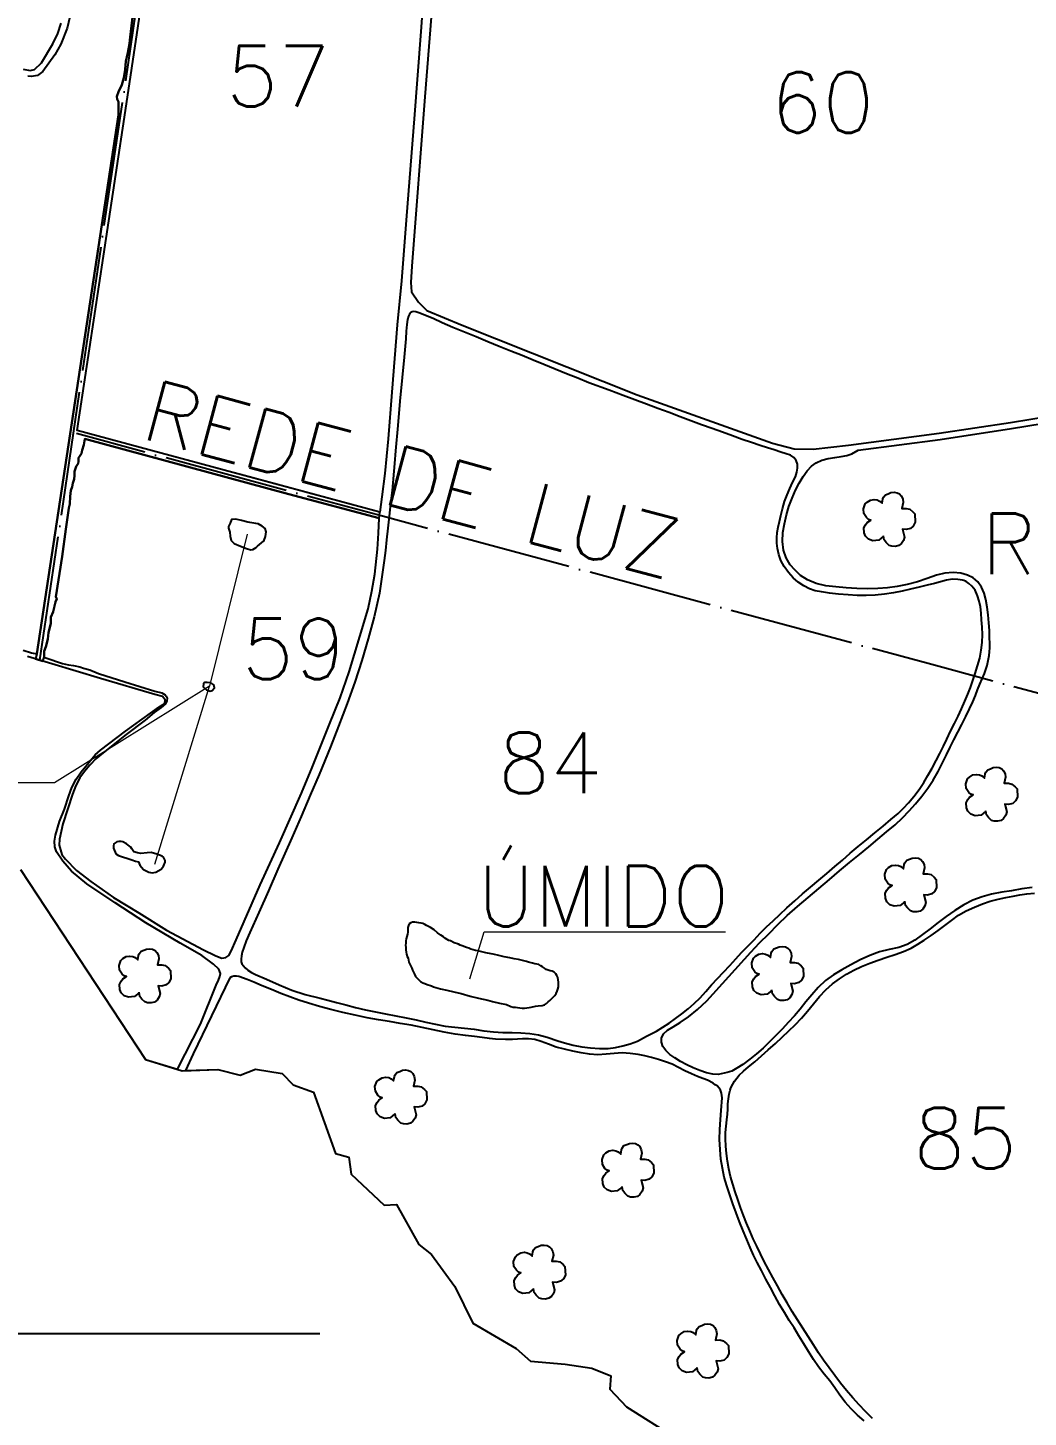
# Model space of a CAD drawing. Extents: x 739818 to 746118, y 7816232 to 7825142.
# Drawn here: x 741734 to 742378, y 7817946 to 7818839 of the extents above; entities that cross this region are included whole.
import ezdxf

# ---------------------------------------------------------------- set-up
doc = ezdxf.new("R2010")
doc.units = 0
doc.header["$MEASUREMENT"] = 0
doc.linetypes.add('CONTINUO', pattern=[0])
doc.linetypes.add('TAPUME', pattern=[94, 80, -7, 0, -7])
doc.layers.add('0114001148', color=1, linetype='Continuous', lineweight=25)
doc.layers.add('TEXTO_DIVERSOS', color=7, linetype='Continuous', lineweight=5)
for name, color, linetype in [('0114001148057', 5, 'Continuous'), ('0114001148058', 5, 'Continuous'), ('0114001148059', 5, 'Continuous'), ('0114001148060', 5, 'Continuous'), ('0114001148084', 5, 'Continuous'), ('0114001148085', 5, 'Continuous'), ('_SIMBOLO ARVORE', 118, 'Continuous'), ('MALHA', 8, 'Continuous'), ('REDE_DE_LUZ', 6, 'Continuous'), ('RESERVA', 3, 'Continuous'), ('SEDE', 7, 'Continuous'), ('TEXTO_NUN_TAL', 7, 'Continuous'), ('UMIDO', 1, 'Continuous'), ('ÁRVORE', 94, 'Continuous')]:
    doc.layers.add(name, color=color, linetype=linetype)
doc.styles.add('Simplex', font='simplex.shx')

msp = doc.modelspace()

# ---------------------------------------------------------------- linework, layer by layer
at = {"layer": '0114001148', "linetype": 'ByBlock'}
msp.add_lwpolyline([(741729.63, 7818298.59), (741810.15, 7818176.48), (741833.66, 7818169.16), (741856.55, 7818169.96), (741870.93, 7818166.4), (741880.78, 7818170.1), (741897.93, 7818167.33), (741905, 7818160.19), (741918.17, 7818155.48), (741932.3, 7818115.96), (741940.96, 7818113.64), (741942.41, 7818102.61), (741963.64, 7818082.84), (741971.58, 7818083.23), (741985.87, 7818057.5), (741994.06, 7818051.16), (742009.12, 7818030.44), (742020.49, 7818007), (742048.38, 7817990.71), (742057.7, 7817982.53), (742079.96, 7817980.58), (742097.1, 7817978), (742109.38, 7817973.19), (742108.72, 7817964.53), (742119.44, 7817953.27), (742147.34, 7817935.5)], dxfattribs=at)
at = {"layer": '0114001148057', "linetype": 'ByBlock', "elevation": 612.8}
msp.add_lwpolyline([(741991.3, 7818894.09), (741987.11, 7818837.04), (741982.78, 7818780.99), (741978, 7818718.54), (741974.63, 7818676.9), (741971.91, 7818648.48), (741968.45, 7818605.36), (741966.25, 7818575.19), (741964.01, 7818552.89), (741962.15, 7818537.91), (741960.72, 7818528.11), (741871.25, 7818552.29), (741866.26, 7818553.64), (741866.26, 7818553.64), (741766.1, 7818580.71), (741797.21, 7818786.29), (741818.21, 7818926.76)], dxfattribs=at)
at = {"layer": '0114001148058', "color": 5, "linetype": 'CONTINUO'}
for points in [[(741731.4, 7818439.42), (741736.81, 7818437.75), (741740.32, 7818437.15), (741792.73, 7818783.43), (741792.7, 7818791.78), (741791.94, 7818793.6), (741791.59, 7818795.2), (741792.84, 7818798.25), (741794.9, 7818802.86), (741796.16, 7818807.34), (741797.01, 7818812.57), (741797.52, 7818817.96), (741798.74, 7818823.63), (741799.83, 7818829.28), (741800.18, 7818833.47), (741802.37, 7818851.53)], [(741763.2, 7818853.8), (741759.8, 7818839.21), (741755.72, 7818828.8), (741751.86, 7818822.12), (741744.15, 7818811.29), (741740.68, 7818808.71), (741736.76, 7818808.02), (741734.41, 7818808.35)]]:
    msp.add_lwpolyline(points, dxfattribs=at)
at = {"layer": '0114001148059', "linetype": 'ByBlock', "elevation": 606.36}
msp.add_lwpolyline([(741771.15, 7818575.2), (741770.54, 7818571.51), (741769.39, 7818568.01), (741768.92, 7818565.77), (741767.62, 7818563.9), (741766.95, 7818563.04), (741767.12, 7818560.73), (741766.92, 7818559.49), (741765.61, 7818557.46), (741764.54, 7818554.19), (741764.4, 7818551.8), (741764.22, 7818549.33), (741763.9, 7818548.14), (741763.45, 7818546.84), (741762.99, 7818544.44), (741762.11, 7818541.97), (741761.74, 7818538.29), (741761.37, 7818533.45), (741760.88, 7818530.61), (741758.89, 7818517.19), (741756.55, 7818499.65), (741752.42, 7818473.63), (741753.09, 7818472.44), (741752.31, 7818470.46), (741750.68, 7818463.99), (741749.31, 7818460.76), (741749.17, 7818456.64), (741747.82, 7818450.7), (741747.25, 7818446.57), (741745.96, 7818441.55), (741745.06, 7818438.88), (741744.86, 7818434.99), (741745.27, 7818434.83), (741746.13, 7818434.58), (741756.77, 7818430.91), (741760.65, 7818430.05), (741763.83, 7818429.52), (741767.89, 7818428.79), (741770.35, 7818427.93), (741774.36, 7818426.78), (741779.85, 7818424.51), (741796.87, 7818419.05), (741816.04, 7818413.14), (741820.52, 7818412.04), (741822.78, 7818410.69), (741823.42, 7818409.85), (741824, 7818408.53), (741823.85, 7818406.88), (741822.92, 7818405.02), (741820.11, 7818402.7), (741815.65, 7818399.49), (741809.8, 7818394.4), (741797.76, 7818385.27), (741782.84, 7818373.52), (741778.11, 7818369.58), (741774.32, 7818365.58), (741770.92, 7818361.55), (741767.93, 7818357.31), (741765.39, 7818352.37), (741763.15, 7818346.8), (741756.9, 7818327.91), (741754.71, 7818317.94), (741754.6, 7818314.17), (741756.42, 7818308.18), (741758.65, 7818305.13), (741765.7, 7818297.93), (741774.88, 7818290.69), (741789.59, 7818280.51), (741805.75, 7818270.63), (741823.6, 7818259.41), (741847.35, 7818246.94), (741854.93, 7818243.27), (741857.51, 7818242.11), (741859.23, 7818241.44), (741861.86, 7818241.83), (741863.59, 7818243.32), (741865.18, 7818245.92), (741868.31, 7818253.35), (741883.86, 7818288.59), (741896.17, 7818315.58), (741910.4, 7818347.47), (741917.19, 7818363.95), (741928.39, 7818391.94), (741935.25, 7818408.91), (741941.08, 7818425.42), (741948.01, 7818448.21), (741953.21, 7818466.06), (741955.73, 7818477.47), (741957.53, 7818488.23), (741959.28, 7818504.4), (741959.83, 7818514.7), (741960.46, 7818524.3), (741902.22, 7818539.78)], close=True, dxfattribs=at)
at = {"layer": '0114001148060', "linetype": 'ByBlock', "elevation": 631.46}
msp.add_lwpolyline([(741999.45, 7818916.57), (741989.7, 7818795.03), (741981.32, 7818686.27), (741980.8, 7818675.69), (741981.24, 7818669.83), (741985.69, 7818663.2), (741991.03, 7818657.74), (742013.75, 7818648.36), (742126.19, 7818603.6), (742213.32, 7818572.38), (742227.25, 7818568.92), (742239.42, 7818568.69), (742262.15, 7818571.13), (742320.49, 7818578.82), (742366.32, 7818585.85), (742405.58, 7818592.2)], dxfattribs=at)
at = {"layer": '0114001148084'}
msp.add_lwpolyline([(742142.82, 7818197.17), (742146.94, 7818199.81), (742150.92, 7818202.63), (742154.95, 7818205.71), (742158.98, 7818208.94), (742162.92, 7818212.43), (742166.71, 7818216.09), (742170.35, 7818220.09), (742174.05, 7818224.32), (742177.82, 7818228.51), (742181.76, 7818232.58), (742185.84, 7818236.89), (742189.71, 7818241.12), (742193.42, 7818245.21), (742197.49, 7818249.26), (742201.53, 7818253.36), (742205.38, 7818257.57), (742209.32, 7818261.62), (742213.61, 7818265.4), (742217.97, 7818269.47), (742222.59, 7818273.81), (742227.57, 7818278.31), (742232.65, 7818282.78), (742237.78, 7818287.24), (742243.03, 7818291.67), (742248.22, 7818296.01), (742253.29, 7818300.37), (742258.35, 7818304.56), (742263.3, 7818308.95), (742268.4, 7818313.27), (742273.7, 7818317.64), (742279.09, 7818322.07), (742284.49, 7818326.38), (742289.47, 7818330.59), (742294, 7818334.49), (742297.5, 7818337.89), (742300.75, 7818341.39), (742304.17, 7818345.37), (742307.62, 7818349.8), (742310.69, 7818354.4), (742313.26, 7818359), (742315.84, 7818363.71), (742318.44, 7818368.47), (742320.85, 7818373.14), (742323.18, 7818377.69), (742325.44, 7818382.33), (742327.8, 7818387.29), (742330.2, 7818392.27), (742332.56, 7818397.05), (742334.77, 7818401.82), (742336.86, 7818406.58), (742338.84, 7818411.13), (742340.61, 7818415.51), (742342.13, 7818419.99), (742343.66, 7818424.43), (742345.15, 7818429.33), (742346.6, 7818434.32), (742347.52, 7818439.38), (742348.06, 7818444.48), (742348.3, 7818449.41), (742348.1, 7818454.26), (742347.67, 7818459.02), (742347.46, 7818463.31), (742346.94, 7818467.25), (742346.11, 7818470.87), (742345.09, 7818474.38), (742343.58, 7818477.98), (742341.49, 7818480.6), (742339.59, 7818482.39), (742337.75, 7818483.51), (742336.35, 7818484.27), (742335.39, 7818484.4), (742332.49, 7818484.96), (742329.01, 7818484.99), (742325.19, 7818484.38), (742321.35, 7818483.43), (742317.35, 7818482.39), (742312.72, 7818481.18), (742307.5, 7818479.9), (742302.03, 7818478.59), (742296.6, 7818477.3), (742291.11, 7818476.24), (742285.36, 7818475.42), (742279.32, 7818474.76), (742273.43, 7818474.55), (742267.76, 7818474.64), (742261.88, 7818474.93), (742255.73, 7818475.44), (742249.84, 7818476.11), (742244.76, 7818476.84), (742240.72, 7818477.64), (742237.01, 7818478.89), (742233.36, 7818480.74), (742229.87, 7818483.11), (742226.57, 7818486), (742223.46, 7818489.39), (742220.79, 7818493.15), (742218.74, 7818497.01), (742217.38, 7818500.89), (742216.55, 7818504.68), (742216.06, 7818508.27), (742215.98, 7818511.7), (742216.34, 7818515.05), (742216.96, 7818518.49), (742217.68, 7818522.09), (742218.58, 7818525.98), (742219.66, 7818530.3), (742221.01, 7818534.9), (742222.63, 7818539.38), (742224.42, 7818543.38), (742226.2, 7818547.15), (742227.99, 7818550.83), (742228.98, 7818553.93), (742229.43, 7818556.39), (742229.3, 7818558.98), (742228.49, 7818561.32), (742226.99, 7818563.32), (742224.75, 7818564.86), (742222.02, 7818565.72), (742218.68, 7818566.79), (742214.41, 7818568.13), (742210.09, 7818569.47), (742205.31, 7818570.96), (742199.85, 7818572.88), (742193.86, 7818574.93), (742187.53, 7818577.11), (742181.03, 7818579.47), (742174.41, 7818581.8), (742167.64, 7818584.32), (742160.76, 7818586.86), (742153.8, 7818589.48), (742146.74, 7818592.15), (742139.56, 7818594.86), (742132.23, 7818597.64), (742124.76, 7818600.42), (742117.27, 7818603.08), (742108.21, 7818606.46), (742095.15, 7818611.19), (742088.02, 7818614.16), (742080.8, 7818617.12), (742073.53, 7818620.06), (742066.34, 7818622.97), (742059.34, 7818625.83), (742052.26, 7818628.75), (742044.98, 7818631.68), (742037.6, 7818634.63), (742030.15, 7818637.63), (742022.69, 7818640.71), (742015.13, 7818643.82), (742007.73, 7818646.91), (742000.88, 7818649.91), (741995.02, 7818652.52), (741990.26, 7818654.53), (741986.46, 7818656.11), (741983.95, 7818656.88), (741982.47, 7818657.09), (741981.56, 7818656.9), (741980.68, 7818656.38), (741979.91, 7818655.41), (741979.27, 7818654.04), (741978.67, 7818652.05), (741978.15, 7818648.75), (741977.79, 7818644.51), (741977.44, 7818639.44), (741976.33, 7818627.83), (741975.11, 7818614.65), (741973.7, 7818599.51), (741972.33, 7818583.76), (741970.78, 7818567.53), (741970.13, 7818559.4), (741968.66, 7818542.16), (741967.64, 7818533.64), (741966.69, 7818525.59), (741965.95, 7818517.77), (741965.1, 7818510.4), (741964.46, 7818503.56), (741963.5, 7818497.17), (741961.74, 7818483.56), (741960.49, 7818476.1), (741957.22, 7818460.81), (741953.38, 7818446.65), (741949.28, 7818432.75), (741944.69, 7818418.97), (741939.74, 7818405.08), (741934.27, 7818390.67), (741929.14, 7818377.35), (741921.77, 7818359.57), (741916.03, 7818346.24), (741910.12, 7818332.54), (741904.12, 7818318.94), (741895.19, 7818298.65), (741889.23, 7818284.77), (741882.96, 7818270.93), (741877.19, 7818257.95), (741874.94, 7818252.58), (741873.3, 7818248.35), (741872.32, 7818245.47), (741871.8, 7818243.04), (741871.55, 7818240.89), (741871.64, 7818239.13), (741872.03, 7818237.88), (741874.24, 7818235.2), (741876.01, 7818233.73), (741878.23, 7818232.25), (741880.89, 7818230.98), (741887.88, 7818228.08), (741896.07, 7818224.46), (741904.29, 7818220.93), (741912.74, 7818218.12), (741922.52, 7818215.82), (741927.39, 7818214.54), (741932.86, 7818213.06), (741938.9, 7818211.41), (741945.16, 7818209.85), (741951.57, 7818208.37), (741958.04, 7818206.99), (741964.51, 7818205.66), (741971.07, 7818204.44), (741977.62, 7818203.15), (741984.19, 7818201.79), (741990.39, 7818200.38), (741996.57, 7818199.04), (742002.83, 7818197.89), (742009, 7818197.13), (742015.26, 7818196.56), (742021.51, 7818195.81), (742027.67, 7818194.9), (742033.84, 7818194.17), (742039.97, 7818193.81), (742045.8, 7818193.67), (742051.56, 7818193.49), (742057.25, 7818193.09), (742062.87, 7818192.19), (742068.4, 7818190.72), (742075.32, 7818188.42), (742079.5, 7818187.11), (742085.07, 7818185.68), (742090.61, 7818184.57), (742096.32, 7818183.81), (742102.06, 7818183.39), (742107.53, 7818183.54), (742112.32, 7818184.18), (742116.97, 7818185.12), (742121.75, 7818186.46), (742126.56, 7818188.22), (742132.34, 7818191.32), (742138.76, 7818194.61)], close=True, dxfattribs=at)
at = {"layer": '0114001148085'}
msp.add_lwpolyline([(742277.64, 7817945.65), (742273.11, 7817950.06), (742268.91, 7817954.51), (742264.91, 7817958.94), (742260.89, 7817963.56), (742257.04, 7817968.38), (742253.3, 7817973.31), (742249.65, 7817978.27), (742246.15, 7817983.16), (742242.91, 7817987.92), (742239.62, 7817992.97), (742236.19, 7817998.47), (742232.75, 7818003.75), (742229.26, 7818009.07), (742225.92, 7818014.46), (742222.75, 7818019.96), (742219.57, 7818025.45), (742216.41, 7818030.89), (742213.41, 7818036.18), (742210.6, 7818041.43), (742207.97, 7818046.57), (742205.49, 7818051.5), (742203.11, 7818056.34), (742200.78, 7818061.24), (742198.6, 7818066.17), (742196.57, 7818071.12), (742194.62, 7818076.11), (742192.73, 7818081.22), (742190.92, 7818086.38), (742189.22, 7818091.43), (742187.71, 7818096.3), (742186.37, 7818101.18), (742185.28, 7818106.19), (742184.43, 7818111.14), (742183.77, 7818116.03), (742183.29, 7818120.76), (742183.29, 7818120.76), (742183.06, 7818125.34), (742183.15, 7818129.55), (742183.39, 7818133.6), (742183.9, 7818137.7), (742184.3, 7818141.18), (742184.51, 7818144.55), (742184.66, 7818147.9), (742184.97, 7818151.2), (742185.48, 7818154.17), (742186.07, 7818156.68), (742186.55, 7818158.22), (742187.72, 7818160.45), (742188.84, 7818162.47), (742190.26, 7818164.41), (742191.93, 7818166.26), (742194.54, 7818168.79), (742197.94, 7818171.67), (742201.88, 7818174.97), (742206.16, 7818178.72), (742210.58, 7818182.67), (742215.11, 7818186.72), (742219.55, 7818190.83), (742223.8, 7818194.77), (742227.87, 7818198.75), (742231.84, 7818202.88), (742235.78, 7818207.39), (742239.63, 7818212.23), (742243.51, 7818216.8), (742247.53, 7818221.07), (742251.88, 7818224.92), (742256.38, 7818228.24), (742260.87, 7818231.15), (742265.56, 7818233.76), (742270.6, 7818236.09), (742275.84, 7818238.31), (742281.19, 7818240.25), (742286.7, 7818242.12), (742292.24, 7818243.9), (742297.48, 7818245.8), (742302.46, 7818247.92), (742306.83, 7818250.44), (742310.77, 7818253.14), (742315.26, 7818256.12), (742319.86, 7818259.28), (742324.19, 7818262.49), (742328.38, 7818265.67), (742332.8, 7818269.11), (742337.84, 7818271.91), (742343.12, 7818274.3), (742348.24, 7818276.39), (742353.25, 7818278.16), (742358.28, 7818279.52), (742363.32, 7818280.57), (742368.01, 7818281.45), (742372.41, 7818282.2), (742376.9, 7818282.84), (742381.77, 7818283.24)], dxfattribs=at)
at = {"layer": '_SIMBOLO ARVORE', "linetype": 'CONTINUO'}
for points in [[(742284.6, 7818512.66, 0), (742281.59, 7818510.14, 0), (742277.77, 7818509.7, 0), (742275.05, 7818510.75, 0), (742273.12, 7818512.65, 0), (742272.32, 7818514.83, 0), (742272.1, 7818518.04, 0), (742273.14, 7818520.06, 0), (742274.24, 7818521.56, 0), (742276.44, 7818523.05, 0), (742275.04, 7818523.5, 0), (742273.66, 7818524.64, 0), (742272.04, 7818527.2, 0), (742271.75, 7818530.24, 0), (742272.92, 7818533.42, 0), (742274.15, 7818534.55, 0), (742276.39, 7818535.92, 0), (742278.75, 7818536.24, 0), (742280.63, 7818535.97, 0), (742282.12, 7818535.28, 0), (742283.75, 7818533.82, 0), (742284.24, 7818536.61, 0), (742284.66, 7818537.72, 0), (742285.88, 7818539.26, 0), (742287.69, 7818539.93, 0), (742289.46, 7818540.72, 0), (742291.46, 7818540.9, 0), (742293.34, 7818540.63, 0), (742294.87, 7818539.82, 0), (742296.01, 7818538.59, 0), (742297, 7818536.63, 0), (742297.39, 7818534.44, 0), (742296.49, 7818530.54, 0), (742299.22, 7818530.58, 0), (742301.48, 7818530.04, 0), (742303.61, 7818528.35, 0), (742304.79, 7818527.01, 0), (742305.11, 7818521.64, 0), (742303.79, 7818519.24, 0), (742302.04, 7818517.64, 0), (742299.29, 7818516.9, 0), (742296.88, 7818517.11, 0), (742298.17, 7818512.1, 0), (742297.58, 7818509.97, 0), (742296.13, 7818507.93, 0), (742294.54, 7818506.66, 0), (742292.27, 7818506.1, 0), (742290.02, 7818506.24, 0), (742288.34, 7818506.72, 0), (742286.41, 7818508.61, 0), (742285.09, 7818510.32, 0), (742284.69, 7818512.92, 0)], [(742350.37, 7818336.02, 0), (742347.37, 7818333.49, 0), (742343.55, 7818333.05, 0), (742340.82, 7818334.11, 0), (742338.89, 7818336.01, 0), (742338.09, 7818338.18, 0), (742337.88, 7818341.39, 0), (742338.92, 7818343.42, 0), (742340.02, 7818344.92, 0), (742342.22, 7818346.41, 0), (742340.82, 7818346.86, 0), (742339.44, 7818348, 0), (742337.81, 7818350.56, 0), (742337.52, 7818353.6, 0), (742338.69, 7818356.77, 0), (742339.92, 7818357.91, 0), (742342.17, 7818359.28, 0), (742344.52, 7818359.6, 0), (742346.41, 7818359.33, 0), (742347.9, 7818358.64, 0), (742349.53, 7818357.18, 0), (742350.02, 7818359.97, 0), (742350.43, 7818361.08, 0), (742351.65, 7818362.62, 0), (742353.47, 7818363.29, 0), (742355.24, 7818364.07, 0), (742357.23, 7818364.26, 0), (742359.12, 7818363.99, 0), (742360.65, 7818363.18, 0), (742361.79, 7818361.95, 0), (742362.78, 7818359.98, 0), (742363.17, 7818357.8, 0), (742362.27, 7818353.9, 0), (742365, 7818353.94, 0), (742367.25, 7818353.4, 0), (742369.38, 7818351.71, 0), (742370.56, 7818350.36, 0), (742370.88, 7818345, 0), (742369.57, 7818342.59, 0), (742367.82, 7818340.99, 0), (742365.07, 7818340.26, 0), (742362.66, 7818340.47, 0), (742363.95, 7818335.46, 0), (742363.36, 7818333.33, 0), (742361.91, 7818331.29, 0), (742360.31, 7818330.02, 0), (742358.05, 7818329.46, 0), (742355.8, 7818329.59, 0), (742354.11, 7818330.07, 0), (742352.18, 7818331.97, 0), (742350.87, 7818333.68, 0), (742350.47, 7818336.28, 0)], [(742298.31, 7818277.8, 0), (742295.31, 7818275.28, 0), (742291.49, 7818274.84, 0), (742288.77, 7818275.89, 0), (742286.83, 7818277.79, 0), (742286.04, 7818279.97, 0), (742285.82, 7818283.18, 0), (742286.86, 7818285.2, 0), (742287.96, 7818286.7, 0), (742290.16, 7818288.2, 0), (742288.76, 7818288.64, 0), (742287.38, 7818289.78, 0), (742285.76, 7818292.34, 0), (742285.46, 7818295.39, 0), (742286.64, 7818298.56, 0), (742287.87, 7818299.69, 0), (742290.11, 7818301.06, 0), (742292.47, 7818301.38, 0), (742294.35, 7818301.11, 0), (742295.84, 7818300.42, 0), (742297.47, 7818298.97, 0), (742297.96, 7818301.75, 0), (742298.38, 7818302.86, 0), (742299.59, 7818304.41, 0), (742301.41, 7818305.07, 0), (742303.18, 7818305.86, 0), (742305.17, 7818306.04, 0), (742307.06, 7818305.77, 0), (742308.59, 7818304.96, 0), (742309.73, 7818303.73, 0), (742310.72, 7818301.77, 0), (742311.11, 7818299.58, 0), (742310.21, 7818295.68, 0), (742312.94, 7818295.73, 0), (742315.2, 7818295.18, 0), (742317.33, 7818293.5, 0), (742318.51, 7818292.15, 0), (742318.83, 7818286.78, 0), (742317.51, 7818284.38, 0), (742315.76, 7818282.78, 0), (742313.01, 7818282.04, 0), (742310.6, 7818282.26, 0), (742311.89, 7818277.24, 0), (742311.3, 7818275.11, 0), (742309.85, 7818273.07, 0), (742308.25, 7818271.8, 0), (742305.99, 7818271.24, 0), (742303.74, 7818271.38, 0), (742302.06, 7818271.86, 0), (742300.12, 7818273.75, 0), (742298.81, 7818275.46, 0), (742298.41, 7818278.06, 0)], [(742212.79, 7818220.82, 0), (742209.78, 7818218.3, 0), (742205.96, 7818217.86, 0), (742203.24, 7818218.92, 0), (742201.31, 7818220.81, 0), (742200.51, 7818222.99, 0), (742200.3, 7818226.2, 0), (742201.34, 7818228.23, 0), (742202.44, 7818229.73, 0), (742204.64, 7818231.22, 0), (742203.24, 7818231.66, 0), (742201.86, 7818232.8, 0), (742200.23, 7818235.36, 0), (742199.94, 7818238.41, 0), (742201.11, 7818241.58, 0), (742202.34, 7818242.72, 0), (742204.59, 7818244.09, 0), (742206.94, 7818244.4, 0), (742208.83, 7818244.13, 0), (742210.31, 7818243.44, 0), (742211.95, 7818241.99, 0), (742212.44, 7818244.77, 0), (742212.85, 7818245.88, 0), (742214.07, 7818247.43, 0), (742215.89, 7818248.09, 0), (742217.66, 7818248.88, 0), (742219.65, 7818249.06, 0), (742221.53, 7818248.79, 0), (742223.07, 7818247.98, 0), (742224.2, 7818246.76, 0), (742225.2, 7818244.79, 0), (742225.59, 7818242.6, 0), (742224.68, 7818238.71, 0), (742227.41, 7818238.75, 0), (742229.67, 7818238.2, 0), (742231.8, 7818236.52, 0), (742232.98, 7818235.17, 0), (742233.3, 7818229.8, 0), (742231.99, 7818227.4, 0), (742230.24, 7818225.8, 0), (742227.49, 7818225.06, 0), (742225.08, 7818225.28, 0), (742226.36, 7818220.27, 0), (742225.77, 7818218.13, 0), (742224.33, 7818216.09, 0), (742222.73, 7818214.82, 0), (742220.46, 7818214.26, 0), (742218.22, 7818214.4, 0), (742216.53, 7818214.88, 0), (742214.6, 7818216.77, 0), (742213.29, 7818218.49, 0), (742212.88, 7818221.08, 0)], [(741805.98, 7818219.31, 0), (741802.97, 7818216.78, 0), (741799.15, 7818216.34, 0), (741796.43, 7818217.4, 0), (741794.5, 7818219.3, 0), (741793.7, 7818221.47, 0), (741793.48, 7818224.68, 0), (741794.53, 7818226.71, 0), (741795.62, 7818228.21, 0), (741797.82, 7818229.7, 0), (741796.42, 7818230.15, 0), (741795.05, 7818231.29, 0), (741793.42, 7818233.84, 0), (741793.13, 7818236.89, 0), (741794.3, 7818240.06, 0), (741795.53, 7818241.2, 0), (741797.77, 7818242.57, 0), (741800.13, 7818242.88, 0), (741802.01, 7818242.62, 0), (741803.5, 7818241.93, 0), (741805.13, 7818240.47, 0), (741805.62, 7818243.25, 0), (741806.04, 7818244.37, 0), (741807.26, 7818245.91, 0), (741809.07, 7818246.58, 0), (741810.85, 7818247.36, 0), (741812.84, 7818247.54, 0), (741814.72, 7818247.28, 0), (741816.25, 7818246.47, 0), (741817.39, 7818245.24, 0), (741818.39, 7818243.27, 0), (741818.78, 7818241.08, 0), (741817.87, 7818237.19, 0), (741820.6, 7818237.23, 0), (741822.86, 7818236.69, 0), (741824.99, 7818235, 0), (741826.17, 7818233.65, 0), (741826.49, 7818228.28, 0), (741825.17, 7818225.88, 0), (741823.43, 7818224.28, 0), (741820.68, 7818223.55, 0), (741818.26, 7818223.76, 0), (741819.55, 7818218.75, 0), (741818.96, 7818216.61, 0), (741817.51, 7818214.57, 0), (741815.92, 7818213.3, 0), (741813.65, 7818212.75, 0), (741811.4, 7818212.88, 0), (741809.72, 7818213.36, 0), (741807.79, 7818215.26, 0), (741806.47, 7818216.97, 0), (741806.07, 7818219.56, 0)], [(741970.52, 7818141.42, 0), (741967.51, 7818138.89, 0), (741963.69, 7818138.45, 0), (741960.97, 7818139.51, 0), (741959.04, 7818141.41, 0), (741958.24, 7818143.58, 0), (741958.03, 7818146.79, 0), (741959.07, 7818148.82, 0), (741960.17, 7818150.32, 0), (741962.37, 7818151.81, 0), (741960.97, 7818152.26, 0), (741959.59, 7818153.4, 0), (741957.96, 7818155.95, 0), (741957.67, 7818159, 0), (741958.84, 7818162.17, 0), (741960.07, 7818163.31, 0), (741962.32, 7818164.68, 0), (741964.67, 7818164.99, 0), (741966.56, 7818164.73, 0), (741968.04, 7818164.04, 0), (741969.68, 7818162.58, 0), (741970.17, 7818165.36, 0), (741970.58, 7818166.48, 0), (741971.8, 7818168.02, 0), (741973.62, 7818168.69, 0), (741975.39, 7818169.47, 0), (741977.38, 7818169.65, 0), (741979.26, 7818169.39, 0), (741980.8, 7818168.58, 0), (741981.93, 7818167.35, 0), (741982.93, 7818165.38, 0), (741983.32, 7818163.19, 0), (741982.41, 7818159.3, 0), (741985.14, 7818159.34, 0), (741987.4, 7818158.8, 0), (741989.53, 7818157.11, 0), (741990.71, 7818155.76, 0), (741991.03, 7818150.39, 0), (741989.72, 7818147.99, 0), (741987.97, 7818146.39, 0), (741985.22, 7818145.66, 0), (741982.81, 7818145.87, 0), (741984.09, 7818140.86, 0), (741983.5, 7818138.72, 0), (741982.06, 7818136.68, 0), (741980.46, 7818135.41, 0), (741978.19, 7818134.86, 0), (741975.95, 7818134.99, 0), (741974.26, 7818135.47, 0), (741972.33, 7818137.37, 0), (741971.02, 7818139.08, 0), (741970.61, 7818141.67, 0)], [(742116.51, 7818094.43, 0), (742113.5, 7818091.91, 0), (742109.68, 7818091.47, 0), (742106.96, 7818092.53, 0), (742105.03, 7818094.42, 0), (742104.23, 7818096.6, 0), (742104.01, 7818099.81, 0), (742105.05, 7818101.84, 0), (742106.15, 7818103.34, 0), (742108.35, 7818104.83, 0), (742106.95, 7818105.28, 0), (742105.57, 7818106.42, 0), (742103.95, 7818108.97, 0), (742103.66, 7818112.02, 0), (742104.83, 7818115.19, 0), (742106.06, 7818116.33, 0), (742108.3, 7818117.7, 0), (742110.66, 7818118.01, 0), (742112.54, 7818117.74, 0), (742114.03, 7818117.06, 0), (742115.66, 7818115.6, 0), (742116.15, 7818118.38, 0), (742116.57, 7818119.49, 0), (742117.79, 7818121.04, 0), (742119.6, 7818121.7, 0), (742121.37, 7818122.49, 0), (742123.37, 7818122.67, 0), (742125.25, 7818122.4, 0), (742126.78, 7818121.6, 0), (742127.92, 7818120.37, 0), (742128.91, 7818118.4, 0), (742129.3, 7818116.21, 0), (742128.4, 7818112.32, 0), (742131.13, 7818112.36, 0), (742133.39, 7818111.82, 0), (742135.52, 7818110.13, 0), (742136.7, 7818108.78, 0), (742137.02, 7818103.41, 0), (742135.7, 7818101.01, 0), (742133.95, 7818099.41, 0), (742131.2, 7818098.68, 0), (742128.79, 7818098.89, 0), (742130.08, 7818093.88, 0), (742129.49, 7818091.74, 0), (742128.04, 7818089.7, 0), (742126.45, 7818088.43, 0), (742124.18, 7818087.88, 0), (742121.93, 7818088.01, 0), (742120.25, 7818088.49, 0), (742118.32, 7818090.39, 0), (742117, 7818092.1, 0), (742116.6, 7818094.69, 0)], [(742059.6, 7818028.91, 0), (742056.59, 7818026.38, 0), (742052.77, 7818025.94, 0), (742050.05, 7818027, 0), (742048.12, 7818028.9, 0), (742047.32, 7818031.07, 0), (742047.1, 7818034.28, 0), (742048.14, 7818036.31, 0), (742049.24, 7818037.81, 0), (742051.44, 7818039.3, 0), (742050.04, 7818039.75, 0), (742048.66, 7818040.89, 0), (742047.04, 7818043.45, 0), (742046.75, 7818046.49, 0), (742047.92, 7818049.66, 0), (742049.15, 7818050.8, 0), (742051.39, 7818052.17, 0), (742053.75, 7818052.49, 0), (742055.63, 7818052.22, 0), (742057.12, 7818051.53, 0), (742058.75, 7818050.07, 0), (742059.24, 7818052.86, 0), (742059.66, 7818053.97, 0), (742060.88, 7818055.51, 0), (742062.69, 7818056.18, 0), (742064.46, 7818056.96, 0), (742066.46, 7818057.15, 0), (742068.34, 7818056.88, 0), (742069.87, 7818056.07, 0), (742071.01, 7818054.84, 0), (742072, 7818052.87, 0), (742072.39, 7818050.69, 0), (742071.49, 7818046.79, 0), (742074.22, 7818046.83, 0), (742076.48, 7818046.29, 0), (742078.61, 7818044.6, 0), (742079.79, 7818043.25, 0), (742080.11, 7818037.89, 0), (742078.79, 7818035.49, 0), (742077.05, 7818033.88, 0), (742074.29, 7818033.15, 0), (742071.88, 7818033.36, 0), (742073.17, 7818028.35, 0), (742072.58, 7818026.22, 0), (742071.13, 7818024.18, 0), (742069.54, 7818022.91, 0), (742067.27, 7818022.35, 0), (742065.02, 7818022.48, 0), (742063.34, 7818022.96, 0), (742061.41, 7818024.86, 0), (742060.09, 7818026.57, 0), (742059.69, 7818029.17, 0)], [(742164.75, 7817978.22, 0), (742161.75, 7817975.69, 0), (742157.93, 7817975.25, 0), (742155.21, 7817976.31, 0), (742153.28, 7817978.21, 0), (742152.48, 7817980.38, 0), (742152.26, 7817983.59, 0), (742153.3, 7817985.62, 0), (742154.4, 7817987.12, 0), (742156.6, 7817988.61, 0), (742155.2, 7817989.06, 0), (742153.82, 7817990.2, 0), (742152.2, 7817992.76, 0), (742151.9, 7817995.8, 0), (742153.08, 7817998.97, 0), (742154.31, 7818000.11, 0), (742156.55, 7818001.48, 0), (742158.91, 7818001.8, 0), (742160.79, 7818001.53, 0), (742162.28, 7818000.84, 0), (742163.91, 7817999.38, 0), (742164.4, 7818002.17, 0), (742164.82, 7818003.28, 0), (742166.04, 7818004.82, 0), (742167.85, 7818005.49, 0), (742169.62, 7818006.27, 0), (742171.62, 7818006.46, 0), (742173.5, 7818006.19, 0), (742175.03, 7818005.38, 0), (742176.17, 7818004.15, 0), (742177.16, 7818002.18, 0), (742177.55, 7818000, 0), (742176.65, 7817996.1, 0), (742179.38, 7817996.14, 0), (742181.64, 7817995.6, 0), (742183.77, 7817993.91, 0), (742184.95, 7817992.56, 0), (742185.27, 7817987.2, 0), (742183.95, 7817984.79, 0), (742182.2, 7817983.19, 0), (742179.45, 7817982.46, 0), (742177.04, 7817982.67, 0), (742178.33, 7817977.66, 0), (742177.74, 7817975.53, 0), (742176.29, 7817973.49, 0), (742174.7, 7817972.22, 0), (742172.43, 7817971.66, 0), (742170.18, 7817971.79, 0), (742168.5, 7817972.27, 0), (742166.56, 7817974.17, 0), (742165.25, 7817975.88, 0), (742164.85, 7817978.48, 0)]]:
    msp.add_polyline3d(points, dxfattribs=at)
at = {"layer": 'MALHA', "linetype": 'ByBlock'}
msp.add_lwpolyline([(741922.24, 7818000), (740117.51, 7818000)], dxfattribs=at)
at = {"layer": 'REDE_DE_LUZ', "color": 6, "linetype": 'TAPUME', "flags": 128}
for points in [[(741742.24, 7818433.04), (741811.51, 7818900.92), (741914.75, 7819588.44), (741973.44, 7820860.79)], [(742802.23, 7818281.35), (742756.95, 7818310.62), (742752.68, 7818311.88), (742743.79, 7818314.28), (742609.31, 7818350.87), (742313.34, 7818430.81), (741962.48, 7818525.56), (741903.68, 7818541.31), (741765.71, 7818578.6)]]:
    msp.add_lwpolyline(points, dxfattribs=at)
at = {"layer": 'REDE_DE_LUZ', "color": 6, "linetype": 'CONTINUO'}
msp.add_lwpolyline([(741802.37, 7818851.53), (741800.18, 7818833.47), (741799.83, 7818829.28), (741798.74, 7818823.63), (741797.52, 7818817.96), (741797.01, 7818812.57), (741796.16, 7818807.34), (741794.9, 7818802.86), (741792.84, 7818798.25), (741791.59, 7818795.2), (741791.94, 7818793.6), (741792.7, 7818791.78), (741792.73, 7818783.43), (741740.32, 7818437.15), (741739.35, 7818433.91), (741744.1, 7818432.48), (741744.86, 7818434.99), (741745.06, 7818438.88), (741745.96, 7818441.55), (741747.25, 7818446.57), (741747.82, 7818450.7), (741749.17, 7818456.64), (741749.31, 7818460.76), (741750.68, 7818463.99), (741752.31, 7818470.46), (741753.09, 7818472.44), (741752.42, 7818473.63), (741756.55, 7818499.65), (741758.89, 7818517.19), (741760.88, 7818530.61), (741761.37, 7818533.45), (741761.74, 7818538.29), (741762.11, 7818541.97), (741762.99, 7818544.44), (741763.45, 7818546.84), (741763.9, 7818548.14), (741764.22, 7818549.33), (741764.4, 7818551.8), (741764.54, 7818554.19), (741765.61, 7818557.46), (741766.92, 7818559.49), (741767.12, 7818560.73), (741766.95, 7818563.04), (741767.62, 7818563.9), (741768.92, 7818565.77), (741769.39, 7818568.01), (741770.54, 7818571.51), (741771.15, 7818575.2), (741902.22, 7818539.78), (741960.46, 7818524.3), (741960.72, 7818528.11), (741766.1, 7818580.71), (741797.21, 7818786.29), (741818.21, 7818926.76)], dxfattribs=at)
at = {"layer": 'RESERVA'}
for points in [[(742380.15, 7818286.92), (742373.54, 7818285.97), (742367.01, 7818284.78), (742360.65, 7818283.86), (742354.2, 7818282.6), (742347.99, 7818281.02), (742342.13, 7818278.77), (742336.32, 7818275.79), (742330.58, 7818272.08), (742325.03, 7818268.27), (742319.72, 7818264.52), (742314.74, 7818260.42), (742309.81, 7818256.7), (742304.89, 7818253.14), (742299.95, 7818250.2), (742294.55, 7818248.3), (742288.4, 7818247.16), (742282.06, 7818245.67), (742275.89, 7818243.27), (742269.64, 7818240.37), (742263.59, 7818237.16), (742257.86, 7818233.93), (742252.41, 7818230.71), (742247.31, 7818227.11), (742242.63, 7818222.64), (742238.47, 7818217.99), (742234.73, 7818213.37), (742231.13, 7818208.78), (742227.32, 7818204.35), (742223.41, 7818200.15), (742219.64, 7818195.99), (742215.56, 7818191.93), (742211.34, 7818187.8), (742207.19, 7818183.68), (742203.04, 7818180.07), (742198.68, 7818176.7), (742194.3, 7818173.26), (742190.44, 7818170.71), (742187.13, 7818168.96), (742184.05, 7818168.01), (742178.4, 7818166.73), (742174.89, 7818167.01), (742170.9, 7818167.78), (742166.6, 7818169.22), (742162.25, 7818171.03), (742158.12, 7818173.03), (742154.18, 7818175.18), (742150.56, 7818177.36), (742147.35, 7818179.63), (742144.69, 7818182.17), (742142.82, 7818184.68), (742141.86, 7818187.42), (742141.95, 7818190.16), (742143.22, 7818192.85), (742145.86, 7818195.22), (742149.31, 7818197.38), (742153.89, 7818200.1), (742159.17, 7818203.75), (742165.02, 7818208.44), (742171.1, 7818214.08), (742199.34, 7818245.35), (742205.02, 7818251.29), (742210.93, 7818257.17), (742216.7, 7818263.08), (742222.74, 7818268.99), (742229.43, 7818274.71), (742236.26, 7818280.45), (742243.07, 7818286.3), (742249.89, 7818292.09), (742256.42, 7818297.67), (742262.81, 7818302.95), (742269.2, 7818308.15), (742275.23, 7818313.12), (742280.94, 7818317.93), (742286.62, 7818322.62), (742292.07, 7818327.2), (742296.9, 7818331.7), (742301.2, 7818336.11), (742305.31, 7818340.67), (742309.38, 7818345.6), (742313.16, 7818350.71), (742316.6, 7818356), (742319.73, 7818361.47), (742322.59, 7818366.94), (742325.2, 7818372.12), (742327.57, 7818377.12), (742329.94, 7818381.77), (742332.42, 7818386.69), (742335.04, 7818391.76), (742337.59, 7818396.82), (742339.88, 7818401.71), (742341.99, 7818406.27), (742343.73, 7818410.25), (742345.14, 7818414.05), (742346.54, 7818417.57), (742349.64, 7818424.42), (742351.31, 7818429.7), (742352.18, 7818433.89), (742352.55, 7818436.03), (742352.8, 7818438.48), (742352.93, 7818440.95), (742353.02, 7818443.82), (742352.88, 7818447.58), (742352.77, 7818452.1), (742352.46, 7818457.04), (742351.86, 7818462.14), (742351.25, 7818467.14), (742350.55, 7818471.95), (742349.37, 7818476.18), (742347.62, 7818479.95), (742345.3, 7818483.28), (742342.23, 7818485.89), (742338.59, 7818487.72), (742334.3, 7818488.92), (742329.49, 7818489.33), (742324.14, 7818488.91), (742318.67, 7818487.64), (742312.83, 7818485.6), (742306.5, 7818483.47), (742299.97, 7818481.72), (742293.54, 7818480.42), (742287.31, 7818479.47), (742281.11, 7818479), (742274.55, 7818478.92), (742267.6, 7818479.17), (742260.62, 7818479.6), (742254.02, 7818480.15), (742247.65, 7818480.83), (742241.4, 7818482.2), (742235.87, 7818484.56), (742231.25, 7818487.5), (742227.58, 7818490.99), (742224.65, 7818494.37), (742222.03, 7818498.83), (742220.43, 7818503.78), (742219.72, 7818509.39), (742220, 7818515.1), (742221.02, 7818520.59), (742222.19, 7818526.34), (742223.72, 7818531.77), (742225.88, 7818537.21), (742228.02, 7818542.24), (742230.5, 7818546.7), (742232.92, 7818550.97), (742235.63, 7818554.79), (742238.46, 7818557.6), (742241.3, 7818559.79), (742244.92, 7818561.55), (742249.13, 7818562.7), (742253.45, 7818563.32), (742257.45, 7818563.86), (742261.15, 7818564.56), (742264.23, 7818565.61), (742268.38, 7818567.91), (742321.06, 7818574.86), (742366.94, 7818581.9), (742406.32, 7818588.27)], [(742272.3, 7817944.19), (742267.98, 7817947.91), (742263.86, 7817951.91), (742260.03, 7817956.22), (742256.63, 7817960.67), (742253.44, 7817965.28), (742250.05, 7817969.81), (742246.41, 7817974.22), (742242.95, 7817978.89), (742239.66, 7817983.69), (742236.5, 7817988.64), (742233.38, 7817993.74), (742230.26, 7817998.88), (742227.19, 7818003.87), (742224.08, 7818008.72), (742220.95, 7818013.75), (742217.73, 7818019), (742214.76, 7818024.42), (742211.94, 7818029.84), (742209.03, 7818035.22), (742206.14, 7818040.7), (742203.43, 7818045.88), (742201.1, 7818050.64), (742198.86, 7818055.55), (742196.68, 7818060.8), (742194.35, 7818066.31), (742191.98, 7818071.97), (742189.86, 7818077.74), (742187.85, 7818083.56), (742185.8, 7818089.47), (742183.88, 7818095.21), (742182.15, 7818100.86), (742181.03, 7818106.55), (742180.12, 7818112.38), (742179.57, 7818118.54), (742179.29, 7818124.91), (742179.36, 7818131.4), (742179.79, 7818137.82), (742180.3, 7818143.56), (742180.88, 7818151.77), (742180.52, 7818154.82), (742179.81, 7818156.76), (742179.05, 7818157.92), (742177.64, 7818159.49), (742176.43, 7818160.16), (742175.1, 7818161.1), (742171.44, 7818163.12), (742168.52, 7818164.18), (742164.99, 7818165.51), (742161.14, 7818167.16), (742156.98, 7818169.14), (742152.82, 7818171.26), (742148.77, 7818173.29), (742144.39, 7818174.92), (742140.03, 7818176.44), (742135.55, 7818177.65), (742131.23, 7818178.77), (742126.82, 7818179.58), (742121.83, 7818180.2), (742116.69, 7818180.58), (742111.57, 7818180.22), (742106.35, 7818179.82), (742101.03, 7818179.48), (742095.57, 7818179.87), (742090.18, 7818180.77), (742084.9, 7818181.81), (742079.55, 7818182.98), (742074.2, 7818184.41), (742069.18, 7818186.25), (742064.62, 7818187.93), (742060.41, 7818189.16), (742056.39, 7818189.65), (742052.61, 7818189.56), (742046.1, 7818189.19), (742041.7, 7818189.15), (742035.08, 7818189.37), (742031.41, 7818189.81), (742026.65, 7818190.46), (742021.56, 7818191.1), (742015.88, 7818191.74), (742009.17, 7818192.64), (742002.1, 7818193.99), (741995.01, 7818195.48), (741987.96, 7818196.99), (741980.98, 7818198.43), (741973.97, 7818199.57), (741966.92, 7818200.7), (741959.91, 7818201.81), (741952.65, 7818203.14), (741944.95, 7818204.79), (741936.99, 7818206.65), (741929.2, 7818208.49), (741921.94, 7818210.43), (741915.02, 7818212.52), (741908.66, 7818214.57), (741902.92, 7818216.64), (741897.12, 7818218.9), (741891.04, 7818221.33), (741885.03, 7818223.83), (741879.76, 7818225.99), (741875.39, 7818227.78), (741870.15, 7818229.68), (741868.65, 7818229.98), (741867.01, 7818229.97), (741865.4, 7818229.48), (741864.36, 7818228.81), (741840.8, 7818179.94), (741835.81, 7818169.24), (741856.55, 7818169.96), (741870.93, 7818166.4), (741880.78, 7818170.1), (741897.93, 7818167.33), (741905, 7818160.19), (741918.17, 7818155.48), (741932.3, 7818115.96), (741940.96, 7818113.64), (741942.41, 7818102.61), (741963.64, 7818082.84), (741971.58, 7818083.23), (741985.87, 7818057.5), (741994.06, 7818051.16), (742009.12, 7818030.44), (742020.49, 7818007), (742048.38, 7817990.71), (742057.7, 7817982.53), (742079.96, 7817980.58), (742097.1, 7817978), (742109.38, 7817973.19), (742108.72, 7817964.53), (742119.44, 7817953.27), (742147.34, 7817935.5)]]:
    msp.add_lwpolyline(points, dxfattribs=at)
at = {"layer": 'SEDE'}
for points in [[(741731.35, 7818812.81), (741735.89, 7818812.05), (741738.81, 7818812.54), (741743.14, 7818816.9), (741750.55, 7818829.01), (741753.78, 7818835.67), (741755.93, 7818842.44)], [(741729.63, 7818298.59), (741810.15, 7818176.48), (741830.67, 7818170.09), (741845.4, 7818199.06), (741855.52, 7818224.21), (741857.03, 7818227.39), (741857.97, 7818229.77), (741858.24, 7818231.74), (741857.24, 7818234.49), (741853.93, 7818237.64), (741846.24, 7818243.17), (741832.42, 7818251.18), (741810.35, 7818264.21), (741790.51, 7818277.13), (741772.34, 7818289.22), (741762.45, 7818297.52), (741756.9, 7818303.74), (741752.79, 7818309.79), (741751.8, 7818313.14), (741751.6, 7818316.68), (741752.22, 7818320.46), (741754.85, 7818329.3), (741757.94, 7818337.26), (741760.79, 7818345.78), (741762.68, 7818351.21), (741765.57, 7818356.54), (741768.71, 7818361.33), (741777.78, 7818372.1), (741781.21, 7818375.2), (741797.25, 7818387.47), (741818.58, 7818402.88), (741822.47, 7818405.15), (741822.72, 7818407.44), (741821.12, 7818409.75), (741816.13, 7818410.93), (741781.15, 7818421.33), (741734.25, 7818435.44)]]:
    msp.add_lwpolyline(points, dxfattribs=at)
at = {"layer": 'TEXTO_DIVERSOS', "linetype": 'ByBlock'}
for points in [[(741875.51, 7818513.94), (741851.34, 7818416.27)], [(741851.34, 7818416.27), (741751.56, 7818354.19), (741512.28, 7818354.19)], [(741816.18, 7818301.93), (741851.34, 7818416.27)]]:
    msp.add_lwpolyline(points, dxfattribs=at)
at = {"layer": 'TEXTO_DIVERSOS'}
msp.add_lwpolyline([(742018.75, 7818228.29), (742027.81, 7818258.33), (742183.07, 7818258.33)], dxfattribs=at)
at = {"layer": 'UMIDO'}
msp.add_lwpolyline([(742024.31, 7818215.7), (742027.15, 7818215.16), (742030.14, 7818214.48), (742033.15, 7818213.63), (742037.68, 7818212.59), (742042.15, 7818211.63), (742045.09, 7818210.4), (742046.48, 7818210.05), (742047.94, 7818209.94), (742049.37, 7818209.83), (742050.8, 7818209.58), (742052.27, 7818209.4), (742053.76, 7818209.31), (742055.29, 7818209.5), (742056.72, 7818209.71), (742058.2, 7818210), (742060.93, 7818210.61), (742062.51, 7818210.79), (742065.25, 7818211.16), (742066.66, 7818211.59), (742067.91, 7818212.47), (742069.02, 7818213.4), (742070.02, 7818214.35), (742071.1, 7818215.41), (742072.22, 7818216.42), (742073.28, 7818217.49), (742074.11, 7818218.73), (742074.74, 7818220.23), (742075.33, 7818221.67), (742075.6, 7818223.12), (742075.73, 7818224.69), (742075.61, 7818226.09), (742075.47, 7818227.6), (742075.22, 7818229.09), (742074.67, 7818230.39), (742073.92, 7818231.4), (742072.96, 7818232.44), (742071.68, 7818233.15), (742070.38, 7818233.47), (742069.02, 7818233.78), (742067.83, 7818234.28), (742066.64, 7818235.05), (742065.49, 7818235.91), (742064.3, 7818236.67), (742063.1, 7818237.34), (742061.74, 7818237.71), (742060.38, 7818237.95), (742059, 7818238.31), (742056.41, 7818238.92), (742055.14, 7818239.28), (742052.49, 7818240.1), (742049.87, 7818240.61), (742047.08, 7818241.17), (742044.45, 7818241.64), (742040.82, 7818242.31), (742037.23, 7818243.16), (742033.7, 7818244.07), (742029.95, 7818244.69), (742028.89, 7818244.9), (742026.4, 7818245.66), (742023.81, 7818246.16), (742022.23, 7818246.34), (742020.78, 7818246.82), (742019.34, 7818247.33), (742017.93, 7818247.86), (742016.54, 7818248.38), (742013.78, 7818249.4), (742012.52, 7818249.94), (742011.27, 7818250.43), (742008.61, 7818251.44), (742006.27, 7818252.56), (742005.07, 7818252.92), (742003.12, 7818254.18), (742001.67, 7818255.25), (742000.11, 7818256.39), (741997.97, 7818257.84), (741995.72, 7818259.63), (741993.34, 7818261.27), (741990.75, 7818262.55), (741989.68, 7818263.16), (741988.54, 7818263.7), (741987.29, 7818264.09), (741985.89, 7818264.18), (741984.54, 7818264.35), (741983.23, 7818264.66), (741981.8, 7818264.63), (741980.68, 7818264.28), (741979.69, 7818263.57), (741979.13, 7818262.47), (741978.9, 7818261.11), (741978.86, 7818259.58), (741978.75, 7818258.17), (741978.48, 7818256.84), (741978.1, 7818255.52), (741977.63, 7818254.03), (741977.45, 7818252.57), (741977.47, 7818251.25), (741977.39, 7818249.83), (741977.46, 7818248.28), (741977.57, 7818246.81), (741977.75, 7818245.44), (741978.03, 7818244.11), (741978.43, 7818242.68), (741978.97, 7818241.45), (741979.22, 7818240.23), (741979.49, 7818238.99), (741980.04, 7818237.75), (741980.67, 7818236.35), (741981.27, 7818235.16), (741981.81, 7818233.83), (741982.44, 7818232.5), (741983.1, 7818231.17), (741983.82, 7818229.79), (741984.84, 7818228.55), (741985.88, 7818227.49), (741987.03, 7818226.54), (741988.37, 7818225.7), (741989.82, 7818225.12), (741991.22, 7818224.65), (741993.95, 7818223.68), (741995.32, 7818223.14), (741996.77, 7818222.65), (741999.7, 7818221.9), (742003.85, 7818221), (742008.45, 7818219.92), (742013.18, 7818218.71), (742018.96, 7818217.09)], close=True, dxfattribs=at)
at = {"layer": 'ÁRVORE', "linetype": 'ByBlock'}
for points, elevation in [([(741875.9, 7818521.74), (741871.9, 7818522.79), (741868.22, 7818523.61), (741865.51, 7818523.39), (741864.51, 7818521.02), (741863.57, 7818518.82), (741863.51, 7818517.79), (741864.35, 7818515.25), (741864.56, 7818512.7), (741865.23, 7818509.87), (741867.15, 7818508.04), (741871.25, 7818506.35), (741875.11, 7818504.89), (741877.82, 7818503.98), (741879.14, 7818504.05), (741881.17, 7818505.43), (741882.05, 7818506.23), (741885.95, 7818509.43), (741886.35, 7818510.24), (741887.22, 7818512.43), (741887.61, 7818515.5), (741886.99, 7818517.62), (741885.18, 7818519.2), (741882.48, 7818520.64), (741881.11, 7818520.8), (741878.39, 7818521.27), (741877.12, 7818521.4)], 608.47), ([(741852.1, 7818418.37), (741849.74, 7818418.66), (741848.13, 7818418.57), (741847.44, 7818417.91), (741847.24, 7818415.79), (741849.26, 7818413.91), (741851.59, 7818413.01), (741853.06, 7818413.46), (741854.55, 7818415.32), (741853.97, 7818417.18)], 598.28), ([(741791.75, 7818316.31), (741789.69, 7818315.04), (741789.43, 7818313.62), (741789.56, 7818312.21), (741791.13, 7818308.49), (741792.74, 7818307.43), (741801.23, 7818304.72), (741803.69, 7818303.93), (741805.54, 7818303.37), (741806.42, 7818301.19), (741808.78, 7818298.4), (741812.23, 7818296.77), (741814.42, 7818296.25), (741816.76, 7818296.7), (741820.11, 7818298.72), (741821.75, 7818300.65), (741822.8, 7818303.1), (741822.83, 7818304.28), (741821.72, 7818306.46), (741820.91, 7818307.1), (741817.38, 7818308.3), (741813.75, 7818309.39), (741811.22, 7818309.29), (741807.03, 7818308.87), (741804.9, 7818309.26), (741802.63, 7818309.92), (741801.36, 7818311.71), (741800.61, 7818312.77), (741797.85, 7818315.07), (741795.62, 7818316.32), (741794.36, 7818316.54), (741793.02, 7818316.5)], 586.94)]:
    msp.add_lwpolyline(points, close=True, dxfattribs=dict(at, elevation=elevation))

# ---------------------------------------------------------------- texts
at = {"layer": 'TEXTO_DIVERSOS', "color": 6, "linetype": 'Continuous', "style": 'Simplex'}
msp.add_text('REDE DE LUZ', height=39, rotation=345, dxfattribs=at).set_placement((741806.05, 7818575.96))
at = {"layer": 'TEXTO_DIVERSOS', "linetype": 'Continuous', "style": 'Simplex'}
for s, p in [('RESERVA', (742347.69, 7818488.35)), ('ÚMIDO', (742023.45, 7818261.91))]:
    msp.add_text(s, height=39, dxfattribs=at).set_placement(p)
at = {"layer": 'TEXTO_NUN_TAL', "linetype": 'Continuous', "style": 'Simplex'}
for s, p in [('57', (741862, 7818788.92)), ('60', (742211.94, 7818771.99)), ('59', (741872.05, 7818420.88)), ('84', (742036.72, 7818347.53)), ('85', (742303.87, 7818106.29))]:
    msp.add_text(s, height=39, dxfattribs=at).set_placement(p)

doc.saveas('drawing.dxf')
